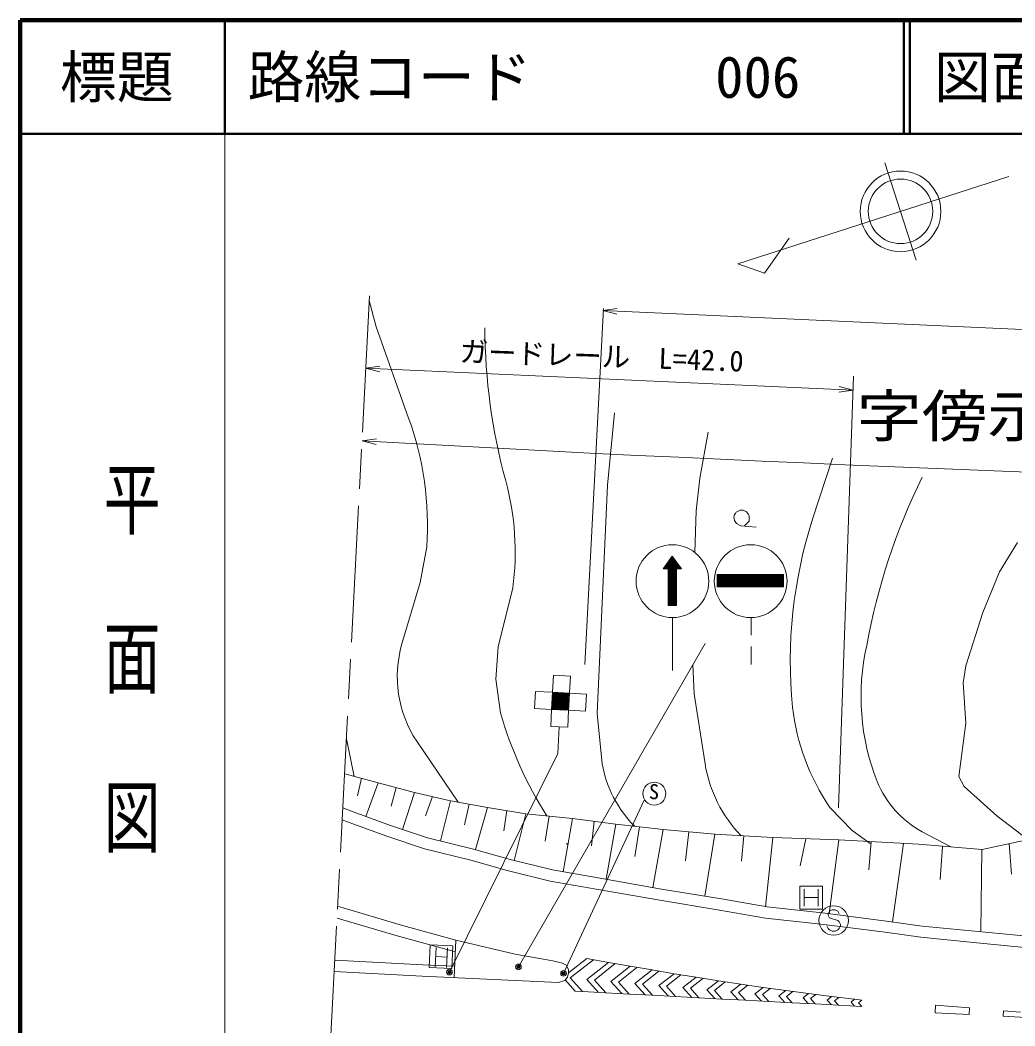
# Model space of a CAD drawing. Units: millimetres, scale not verified. Extents: x 40000 to 680000, y 20000 to 380000.
# Drawn here: x 40000 to 127505, y 291525 to 380000 of the extents above; entities that cross this region are included whole.
import ezdxf
from ezdxf.enums import TextEntityAlignment as Align

# ---------------------------------------------------------------- set-up
doc = ezdxf.new("R2010")
doc.units = ezdxf.units.MM
doc.header["$LTSCALE"] = 1000
doc.header["$PDMODE"] = 32
doc.header["$PDSIZE"] = 500
doc.linetypes.add('CHAIN', pattern=[18.5, 12, -1.5, 3.5, -1.5])
for name, color, linetype, lineweight in [('M-BGD', 7, 'Continuous', 13), ('M-BMK', 2, 'CHAIN', 13), ('M-BMK-HTXT', 7, 'Continuous', 13), ('M-BMK-SRVR', 3, 'Continuous', 13), ('M-STR-HTXT', 7, 'Continuous', 13), ('M-STR-STRC', 7, 'Continuous', 13), ('M-TTL', 2, 'Continuous', 140), ('M-TTL-BAND', 7, 'Continuous', 13), ('M-TTL-LINE', 7, 'Continuous', 50)]:
    doc.layers.add(name, color=color, linetype=linetype, lineweight=lineweight)
doc.layers.add('M-TTL-TXT', color=7, linetype='Continuous')
doc.styles.add('@ＭＳ ゴシック', font='')
doc.styles.add('ＭＳ ゴシック', font='')
doc.styles.get('@ＭＳ ゴシック').set_extended_font_data('@MS Gothic')
doc.styles.get('ＭＳ ゴシック').set_extended_font_data('MS Gothic')

msp = doc.modelspace()

# ---------------------------------------------------------------- linework, layer by layer
at = {"layer": 'M-BGD'}
for p, q in [((70709, 355346), (71308, 353021)), ((71308, 353021), (74178, 344990)), ((92283, 345463), (91684, 339087)), ((100525, 343740), (99782, 339698)), ((109711, 336100), (111468, 341453)), ((91684, 339087), (90766, 319002)), ((99782, 339698), (99455, 336828)), ((99455, 336828), (99352, 333169)), ((102809, 336377), (102789, 336276)), ((102789, 336276), (102840, 335975)), ((102840, 335975), (103015, 335715)), ((103015, 335715), (103406, 335527)), ((104757, 335402), (103406, 335527)), ((103713, 335499), (104144, 335935)), ((104144, 335935), (104134, 336126)), ((75776, 333652), (75199, 330541)), ((127740, 334033), (126141, 331466)), ((126141, 331466), (124688, 327877)), ((75199, 330541), (73589, 325124)), ((83330, 330049), (82041, 324857)), ((104301, 327446), (104301, 325886)), ((124688, 327877), (123201, 323186)), ((82041, 324857), (81849, 322028)), ((104301, 324886), (104301, 323326)), ((99174, 323284), (99293, 320747)), ((123201, 323186), (122965, 321714)), ((81849, 322028), (82261, 319076)), ((122965, 321714), (123178, 318145)), ((99293, 320747), (100246, 314575)), ((90766, 319002), (91202, 314586)), ((123178, 318145), (122583, 313455)), ((68698, 316787), (69394, 313468)), ((74885, 316559), (78520, 311204)), ((68555, 313694), (68534, 313637)), ((68537, 313700), (68555, 313694)), ((68555, 313694), (71493, 312914)), ((70024, 313304), (69692, 311751)), ((122583, 313455), (123033, 312596)), ((71493, 312914), (70407, 309945)), ((71493, 312914), (74694, 312048)), ((73094, 312481), (72628, 310861)), ((123033, 312596), (125913, 310001)), ((74694, 312048), (73624, 308805)), ((74694, 312048), (77854, 311335)), ((76274, 311692), (75673, 310005)), ((77854, 311335), (76987, 307793)), ((77854, 311335), (81126, 310728)), ((79490, 311032), (79086, 309212)), ((81126, 310728), (80065, 307032)), ((81126, 310728), (84474, 310192)), ((111232, 310746), (113200, 308698)), ((82800, 310460), (82543, 308673)), ((84474, 310192), (83460, 306072)), ((84474, 310192), (88593, 309780)), ((86533, 309986), (86183, 307760)), ((88593, 309780), (87771, 305077)), ((88593, 309780), (92398, 309263)), ((125913, 310001), (128652, 307915)), ((90495, 309522), (90265, 307349)), ((92398, 309263), (91547, 304417)), ((92398, 309263), (96552, 308814)), ((94475, 309039), (94077, 306434)), ((96552, 308814), (95653, 303696)), ((96552, 308814), (101109, 308389)), ((98831, 308601), (98536, 306048)), ((101109, 308389), (100221, 302941)), ((101109, 308389), (106219, 308094)), ((103664, 308241), (103470, 306014)), ((106219, 308094), (105556, 302011)), ((106219, 308094), (112004, 307886)), ((109111, 307990), (108612, 305609)), ((113200, 308698), (114789, 307571)), ((119339, 308597), (121859, 307285)), ((129385, 308071), (124620, 307050)), ((88061, 307583), (88177, 307460)), ((112004, 307886), (111178, 301392)), ((112004, 307886), (119028, 307501)), ((114851, 307730), (114645, 305248)), ((117698, 307574), (116728, 300679)), ((119028, 307501), (124620, 307050)), ((121145, 307309), (120944, 304407)), ((124591, 307044), (124498, 299813)), ((126988, 307557), (127209, 304882)), ((108583, 301804), (108583, 303804)), ((108583, 303804), (110583, 303804)), ((108958, 303554), (108958, 302054)), ((110208, 303554), (110208, 302054)), ((110583, 303804), (110583, 301804)), ((108958, 302804), (110208, 302804)), ((110583, 301804), (108583, 301804)), ((78339, 299074), (78183, 295776)), ((76077, 298664), (75970, 296667)), ((78074, 298557), (76077, 298664)), ((76514, 296723), (76605, 298420)), ((77596, 298378), (77505, 296675)), ((77968, 296560), (78074, 298557)), ((76563, 297636), (77553, 297583)), ((75970, 296667), (77968, 296560))]:
    msp.add_line(p, q, dxfattribs=at)
for points in [[(68380, 310692), (69286, 310355), (72576, 309151), (75835, 308075), (79892, 307082), (83110, 306158), (86843, 305239), (90836, 304542), (96432, 303559), (101685, 302702), (105708, 301994), (110829, 301437), (116220, 300751), (119359, 300309), (123664, 299892), (133514, 298955)], [(68326, 309645), (68940, 309416), (72248, 308206), (75559, 307113), (79635, 306115), (82852, 305191), (86637, 304260), (90663, 303557), (96265, 302573), (101518, 301716), (105567, 301004), (110712, 300444), (116087, 299760), (119241, 299316), (123569, 298897), (133741, 297906)], [(67631, 296315), (75376, 295909), (87354, 295344), (87903, 295514), (88155, 295820), (88236, 296201), (88244, 296479), (88047, 296868), (87704, 297052), (86873, 297250), (83546, 297835), (78339, 299074), (73431, 300401), (68112, 301984), (67930, 302057)], [(78291, 298051), (73158, 299439), (67875, 301011)], [(67683, 297314), (75426, 296908), (78231, 296775)]]:
    msp.add_lwpolyline(points, dxfattribs=at)
msp.add_circle((104265, 330646), 3200, dxfattribs=at)
for centre, radius, start, end in [((132264, 353072), 51381, 180.16884, 195.3508), ((48042, 335526), 27797, 356.13391, 19.90577), ((169990, 314903), 56426, 153.81282, 169.70584), ((60001, 333259), 23549, 352.16496, 15.29148), ((103465, 336215), 675, 352.41416, 166.15925), ((148823, 323537), 41079, 162.1923, 185.56094), ((83464, 322238), 10289, 163.70683, 213.49921), ((134480, 320489), 20508, 167.33292, 201.37283), ((127622, 321899), 19824, 186.78786, 214.23512), ((114601, 328185), 33598, 195.73049, 212.75931), ((101191, 316289), 10132, 189.67524, 225.34315), ((111900, 316475), 11807, 189.26026, 224.13883), ((123695, 316478), 9005, 202.61276, 241.06467)]:
    msp.add_arc(centre, radius, start, end, dxfattribs=at)
at = {"layer": 'M-BMK'}
msp.add_line((70729, 355733), (67146, 287027), dxfattribs=at)
at = {"layer": 'M-BMK-SRVR'}
for p, q in [((118831, 358872), (116061, 367457)), ((126985, 366252), (103131, 358571)), ((105494, 357742), (107658, 360821)), ((103131, 358571), (105494, 357742))]:
    msp.add_line(p, q, dxfattribs=at)
for radius in [3548, 2836]:
    msp.add_circle((117445, 363178), radius, dxfattribs=at)
at = {"layer": 'M-STR-HTXT'}
for p, q in [((91315, 354633), (89682, 323302)), ((91261, 354445), (92521, 354639)), ((138457, 352336), (91261, 354445)), ((91261, 354445), (92498, 354139)), ((70393, 349371), (71652, 349565)), ((113280, 347455), (70393, 349371)), ((70393, 349371), (71630, 349065)), ((111976, 310720), (113323, 348665)), ((113280, 347455), (112042, 347761)), ((113280, 347455), (112020, 347261)), ((70074, 342990), (71335, 343172)), ((90660, 341889), (70074, 342990)), ((70074, 342990), (71309, 342673))]:
    msp.add_line(p, q, dxfattribs=at)
msp.add_arc((282060, 4268344), 3931117, 267.20912, 274.025, dxfattribs=at)
at = {"layer": 'M-STR-STRC'}
for p, q in [((96552, 331719), (97370, 332858)), ((96765, 332016), (97469, 332720)), ((97126, 332518), (97410, 332802)), ((98136, 331792), (97244, 332683)), ((97775, 332294), (97304, 332766)), ((97415, 332796), (97363, 332848)), ((98188, 331719), (97370, 332858)), ((96610, 331719), (97528, 332638)), ((96794, 331719), (96653, 331860)), ((96936, 331719), (96712, 331943)), ((96751, 331719), (97587, 332556)), ((97729, 331067), (96772, 332025)), ((97729, 331209), (96831, 332107)), ((97729, 331350), (96890, 332190)), ((96893, 331719), (97647, 332473)), ((97729, 331492), (96949, 332272)), ((97729, 331633), (97008, 332354)), ((97011, 331696), (97706, 332391)), ((97011, 331555), (97765, 332309)), ((97011, 331413), (97824, 332226)), ((97011, 331272), (97883, 332144)), ((97011, 331130), (97942, 332062)), ((97784, 331719), (97067, 332437)), ((97926, 331719), (97126, 332519)), ((98067, 331719), (97185, 332601)), ((97741, 331719), (98001, 331979)), ((97882, 331719), (98060, 331897)), ((98024, 331719), (98119, 331815)), ((97011, 331719), (96552, 331719)), ((96653, 331719), (96594, 331778)), ((97011, 328507), (97011, 331719)), ((97011, 330989), (97729, 331707)), ((97729, 330926), (97011, 331644)), ((97011, 330847), (97729, 331566)), ((97729, 330784), (97011, 331503)), ((97011, 330706), (97729, 331425)), ((97729, 330643), (97011, 331362)), ((97011, 330565), (97729, 331283)), ((97729, 330502), (97011, 331220)), ((97011, 330423), (97729, 331142)), ((97729, 330360), (97011, 331079)), ((97011, 330282), (97729, 331000)), ((97729, 330219), (97011, 330937)), ((97729, 328507), (97729, 331719)), ((98188, 331719), (97729, 331719)), ((98165, 331719), (98179, 331732)), ((101328, 331219), (101328, 330139)), ((107158, 331219), (101328, 331219)), ((101328, 331217), (101330, 331219)), ((101328, 331075), (101471, 331219)), ((101328, 330934), (101613, 331219)), ((101328, 330793), (101754, 331219)), ((101328, 330651), (101895, 331219)), ((101328, 330510), (102037, 331219)), ((101328, 330368), (102178, 331219)), ((101328, 330227), (102320, 331219)), ((102328, 330139), (101328, 331139)), ((102186, 330139), (101328, 330997)), ((101381, 330139), (102461, 331219)), ((102469, 330139), (101389, 331219)), ((101523, 330139), (102603, 331219)), ((102611, 330139), (101531, 331219)), ((101664, 330139), (102744, 331219)), ((102752, 330139), (101672, 331219)), ((101805, 330139), (102885, 331219)), ((102894, 330139), (101814, 331219)), ((101947, 330139), (103027, 331219)), ((103035, 330139), (101955, 331219)), ((102088, 330139), (103168, 331219)), ((103176, 330139), (102096, 331219)), ((102230, 330139), (103310, 331219)), ((103318, 330139), (102238, 331219)), ((102371, 330139), (103451, 331219)), ((103459, 330139), (102379, 331219)), ((102512, 330139), (103592, 331219)), ((103601, 330139), (102521, 331219)), ((102654, 330139), (103734, 331219)), ((103742, 330139), (102662, 331219)), ((102795, 330139), (103875, 331219)), ((103883, 330139), (102803, 331219)), ((102937, 330139), (104017, 331219)), ((104025, 330139), (102945, 331219)), ((103078, 330139), (104158, 331219)), ((104166, 330139), (103086, 331219)), ((103220, 330139), (104300, 331219)), ((104308, 330139), (103228, 331219)), ((103361, 330139), (104441, 331219)), ((104449, 330139), (103369, 331219)), ((103502, 330139), (104582, 331219)), ((104591, 330139), (103511, 331219)), ((103644, 330139), (104724, 331219)), ((104732, 330139), (103652, 331219)), ((103785, 330139), (104865, 331219)), ((104873, 330139), (103793, 331219)), ((103927, 330139), (105007, 331219)), ((105015, 330139), (103935, 331219)), ((104068, 330139), (105148, 331219)), ((105156, 330139), (104076, 331219)), ((104210, 330139), (105290, 331219)), ((105298, 330139), (104218, 331219)), ((104351, 330139), (105431, 331219)), ((105439, 330139), (104359, 331219)), ((104492, 330139), (105572, 331219)), ((105581, 330139), (104501, 331219)), ((104634, 330139), (105714, 331219)), ((105722, 330139), (104642, 331219)), ((104775, 330139), (105855, 331219)), ((105863, 330139), (104783, 331219)), ((104917, 330139), (105997, 331219)), ((106005, 330139), (104925, 331219)), ((105058, 330139), (106138, 331219)), ((106146, 330139), (105066, 331219)), ((105199, 330139), (106279, 331219)), ((106288, 330139), (105208, 331219)), ((105341, 330139), (106421, 331219)), ((106429, 330139), (105349, 331219)), ((105482, 330139), (106562, 331219)), ((106570, 330139), (105490, 331219)), ((105624, 330139), (106704, 331219)), ((106712, 330139), (105632, 331219)), ((105765, 330139), (106845, 331219)), ((106853, 330139), (105773, 331219)), ((105907, 330139), (106987, 331219)), ((106995, 330139), (105915, 331219)), ((106048, 330139), (107128, 331219)), ((107136, 330139), (106056, 331219)), ((106189, 330139), (107158, 331108)), ((107158, 330258), (106198, 331219)), ((106331, 330139), (107158, 330966)), ((107158, 330399), (106339, 331219)), ((107158, 330541), (106480, 331219)), ((107158, 330682), (106622, 331219)), ((107158, 330824), (106763, 331219)), ((107158, 330965), (106905, 331219)), ((107158, 331106), (107046, 331219)), ((107158, 331219), (107158, 330139)), ((97011, 330140), (97729, 330859)), ((97729, 330077), (97011, 330796)), ((97011, 329999), (97729, 330717)), ((97729, 329936), (97011, 330654)), ((97011, 329858), (97729, 330576)), ((97729, 329794), (97011, 330513)), ((97011, 329716), (97729, 330435)), ((97729, 329653), (97011, 330372)), ((97011, 329575), (97729, 330293)), ((97729, 329512), (97011, 330230)), ((97011, 329433), (97729, 330152)), ((97729, 329370), (97011, 330089)), ((102045, 330139), (101328, 330856)), ((101904, 330139), (101328, 330714)), ((101762, 330139), (101328, 330573)), ((101621, 330139), (101328, 330431)), ((101479, 330139), (101328, 330290)), ((101338, 330139), (101328, 330149)), ((107158, 330139), (101328, 330139)), ((106472, 330139), (107158, 330825)), ((106614, 330139), (107158, 330683)), ((106755, 330139), (107158, 330542)), ((106897, 330139), (107158, 330400)), ((107038, 330139), (107158, 330259)), ((97011, 329292), (97729, 330010)), ((97729, 329229), (97011, 329947)), ((97011, 329150), (97729, 329869)), ((97729, 329087), (97011, 329806)), ((97011, 329009), (97729, 329728)), ((97729, 328946), (97011, 329664)), ((97011, 328868), (97729, 329586)), ((97729, 328804), (97011, 329523)), ((97011, 328726), (97729, 329445)), ((97729, 328663), (97011, 329382)), ((97011, 328585), (97729, 329303)), ((97729, 328522), (97011, 329240)), ((97075, 328507), (97729, 329162)), ((97602, 328507), (97011, 329099)), ((97461, 328507), (97011, 328957)), ((97319, 328507), (97011, 328816)), ((97178, 328507), (97011, 328675)), ((97036, 328507), (97011, 328533)), ((97729, 328507), (97011, 328507)), ((97216, 328507), (97729, 329020)), ((97358, 328507), (97729, 328879)), ((97499, 328507), (97729, 328738)), ((97640, 328507), (97729, 328596)), ((97383, 327447), (97383, 322786)), ((100257, 325161), (83836, 296713)), ((86831, 320868), (86912, 322365)), ((86912, 322365), (88409, 322285)), ((88409, 322285), (88329, 320788)), ((85254, 319450), (85334, 320948)), ((85334, 320948), (86831, 320868)), ((86751, 319370), (86831, 320868)), ((86755, 319433), (88121, 320799)), ((86763, 319582), (87986, 320806)), ((86771, 319732), (87852, 320813)), ((86779, 319881), (87718, 320820)), ((86787, 320030), (87584, 320827)), ((86795, 320180), (87449, 320835)), ((87805, 319313), (86802, 320316)), ((86803, 320329), (87315, 320842)), ((87954, 319305), (86809, 320450)), ((86811, 320479), (87181, 320849)), ((88103, 319297), (86816, 320585)), ((86819, 320628), (87047, 320856)), ((88249, 319293), (86824, 320719)), ((86827, 320778), (86912, 320863)), ((86829, 319366), (88255, 320792)), ((86831, 320868), (88329, 320788)), ((88257, 319427), (86831, 320853)), ((86963, 319358), (88326, 320721)), ((88264, 319561), (86965, 320860)), ((87097, 319351), (88318, 320572)), ((88271, 319696), (87114, 320853)), ((87232, 319344), (88310, 320422)), ((88278, 319830), (87263, 320845)), ((88285, 319964), (87413, 320837)), ((88292, 320098), (87562, 320829)), ((88300, 320233), (87712, 320821)), ((88307, 320367), (87861, 320813)), ((88314, 320501), (88011, 320805)), ((88321, 320635), (88160, 320797)), ((88329, 320788), (88249, 319290)), ((88328, 320770), (88309, 320789)), ((88329, 320788), (89827, 320707)), ((89827, 320707), (89747, 319210)), ((86751, 319370), (85254, 319450)), ((86908, 319361), (86759, 319511)), ((87058, 319353), (86766, 319645)), ((87207, 319345), (86773, 319779)), ((87356, 319337), (86780, 319913)), ((87506, 319329), (86788, 320048)), ((87655, 319321), (86795, 320182)), ((87366, 319337), (88302, 320273)), ((87500, 319330), (88294, 320123)), ((87634, 319323), (88286, 319974)), ((87769, 319315), (88278, 319825)), ((87903, 319308), (88270, 319675)), ((88037, 319301), (88262, 319526)), ((86671, 317872), (86751, 319370)), ((88249, 319290), (86751, 319370)), ((86759, 319369), (86752, 319376)), ((88249, 319290), (88169, 317792)), ((88171, 319294), (88254, 319376)), ((89747, 319210), (88249, 319290)), ((88169, 317792), (86671, 317872)), ((87427, 317831), (87302, 315485)), ((87302, 315485), (77763, 296260)), ((94907, 311373), (87802, 296144)), ((111446, 301742), (111209, 301624)), ((111682, 301742), (111446, 301742)), ((111918, 301624), (111682, 301742)), ((111209, 301624), (111091, 301388)), ((111091, 301388), (111091, 301270)), ((111091, 301270), (111209, 301033)), ((111209, 301033), (111918, 300797)), ((112037, 301388), (111918, 301624)), ((111091, 300088), (110973, 300324)), ((111209, 299970), (111091, 300088)), ((111446, 299852), (111209, 299970)), ((111918, 299970), (111682, 299852)), ((111918, 300797), (112037, 300679)), ((112037, 300088), (111918, 299970)), ((112037, 300679), (112155, 300442)), ((112155, 300324), (112037, 300088)), ((112155, 300442), (112155, 300324)), ((111682, 299852), (111446, 299852)), ((88232, 296180), (89851, 297456)), ((88399, 295739), (90443, 297349)), ((91756, 297111), (89851, 297456)), ((89856, 295614), (91756, 297111)), ((90512, 295557), (92348, 297004)), ((91756, 297111), (93666, 296770)), ((91968, 295432), (93666, 296770)), ((92624, 295376), (94262, 296666)), ((93666, 296770), (95591, 296441)), ((94081, 295251), (95591, 296441)), ((95591, 296441), (97521, 296115)), ((88836, 294580), (87949, 295567)), ((89471, 294546), (88399, 295739)), ((90883, 294470), (89856, 295614)), ((91519, 294436), (90512, 295557)), ((94736, 295194), (96187, 296337)), ((96193, 295069), (97521, 296115)), ((96849, 295013), (98123, 296017)), ((97521, 296115), (99468, 295804)), ((98305, 294888), (99468, 295804)), ((98961, 294831), (100070, 295706)), ((99468, 295804), (101420, 295496)), ((92931, 294361), (91968, 295432)), ((93566, 294327), (92624, 295376)), ((94979, 294251), (94081, 295251)), ((95614, 294217), (94736, 295194)), ((97026, 294142), (96193, 295069)), ((97662, 294108), (96849, 295013)), ((99074, 294032), (98305, 294888)), ((99709, 293998), (98961, 294831)), ((100418, 294706), (101420, 295496)), ((101122, 293923), (100418, 294706)), ((101073, 294650), (102029, 295403)), ((101757, 293889), (101073, 294650)), ((101420, 295496), (103390, 295203)), ((102530, 294525), (103390, 295203)), ((103186, 294469), (104000, 295110)), ((103390, 295203), (105367, 294915)), ((104642, 294343), (105367, 294915)), ((105298, 294287), (105983, 294827)), ((105367, 294915), (107357, 294637)), ((106755, 294162), (107357, 294637)), ((107357, 294637), (109363, 294372)), ((88836, 294580), (89471, 294546)), ((89471, 294546), (91519, 294436)), ((93566, 294327), (91519, 294436)), ((95614, 294217), (93566, 294327)), ((97662, 294108), (95614, 294217)), ((99709, 293998), (97662, 294108)), ((101757, 293889), (99709, 293998)), ((103805, 293779), (101757, 293889)), ((103169, 293813), (102530, 294525)), ((103805, 293779), (103186, 294469)), ((105852, 293670), (103805, 293779)), ((105217, 293704), (104642, 294343)), ((105852, 293670), (105298, 294287)), ((107265, 293594), (106755, 294162)), ((107410, 294106), (107977, 294553)), ((107900, 293560), (107410, 294106)), ((108867, 293980), (109363, 294372)), ((109312, 293485), (108867, 293980)), ((109363, 294372), (111376, 294111)), ((109523, 293924), (109984, 294288)), ((109948, 293451), (109523, 293924)), ((110979, 293799), (111376, 294111)), ((111360, 293375), (110979, 293799)), ((111376, 294111), (113407, 293866)), ((111635, 293743), (112004, 294033)), ((111996, 293341), (111635, 293743)), ((113092, 293618), (113407, 293866)), ((113407, 293866), (114036, 293789)), ((113747, 293561), (114036, 293789)), ((107900, 293560), (105852, 293670)), ((109948, 293451), (107900, 293560)), ((111996, 293341), (109948, 293451)), ((114043, 293232), (111996, 293341)), ((113408, 293266), (113092, 293618)), ((114043, 293232), (113747, 293561)), ((120488, 292687), (120523, 293350)), ((120523, 293350), (123514, 293105)), ((123483, 292527), (123514, 293105)), ((126479, 292367), (126505, 292859)), ((126505, 292859), (128001, 292736)), ((123483, 292527), (120488, 292687)), ((129475, 292207), (126479, 292367))]:
    msp.add_line(p, q, dxfattribs=at)
for centre, radius in [((97383, 330647), 3200), ((95784, 311956), 1006), ((111564, 300797), 1300), ((77763, 296260), 150), ((83836, 296713), 150), ((83836, 296713), 120), ((83836, 296713), 90), ((83836, 296713), 60), ((83836, 296713), 30), ((77763, 296260), 120), ((77763, 296260), 90), ((77763, 296260), 60), ((77763, 296260), 30), ((87802, 296144), 150), ((87802, 296144), 120), ((87802, 296144), 90), ((87802, 296144), 60), ((87802, 296144), 30)]:
    msp.add_circle(centre, radius, dxfattribs=at)
for p in [(77763, 296260), (83836, 296713), (87802, 296144)]:
    msp.add_point(p, dxfattribs=at)
at = {"layer": 'M-TTL'}
for p, q in [((40000, 380000), (40000, 20000)), ((680000, 380000), (40000, 380000))]:
    msp.add_line(p, q, dxfattribs=at)
at = {"layer": 'M-TTL-BAND'}
msp.add_line((58000, 370000), (58000, 20000), dxfattribs=at)
at = {"layer": 'M-TTL-LINE'}
for p, q in [((58000, 380000), (58000, 370000)), ((117750, 380000), (117750, 370000)), ((118250, 380000), (118250, 370000)), ((40000, 370000), (680000, 370000))]:
    msp.add_line(p, q, dxfattribs=at)

# ---------------------------------------------------------------- texts
at = {"layer": 'M-BMK-HTXT', "style": 'ＭＳ ゴシック', "width": 1.15}
msp.add_text('字傍示郷', height=3666, dxfattribs=at).set_placement((125071, 342234), align=Align.BOTTOM_CENTER)
at = {"layer": 'M-STR-HTXT', "style": 'ＭＳ ゴシック'}
msp.add_text('ガードレール\u3000L=42.0', height=1833, rotation=357.967, dxfattribs=at).set_placement((91105, 348969), align=Align.BOTTOM_CENTER)
at = {"layer": 'M-STR-STRC', "style": 'ＭＳ ゴシック'}
msp.add_text('S', height=1320, rotation=358.633, dxfattribs=at).set_placement((95736, 311071), align=Align.BOTTOM_CENTER)
at = {"layer": 'M-TTL-BAND', "style": '@ＭＳ ゴシック', "width": 1.4}
msp.add_text('平  面  図', height=3666, rotation=270, dxfattribs=at).set_placement((49777, 306475), align=Align.MIDDLE_RIGHT)
at = {"layer": 'M-TTL-TXT', "style": 'ＭＳ ゴシック'}
msp.add_text('標題', height=3666, dxfattribs=at).set_placement((48500, 375000), align=Align.MIDDLE_CENTER)
for s, p in [('路線コード', (60000, 375000)), ('図面コード', (120380, 375000)), ('006', (101142, 375000))]:
    msp.add_text(s, height=3666, dxfattribs=at).set_placement(p, align=Align.MIDDLE_LEFT)

doc.saveas('drawing.dxf')
